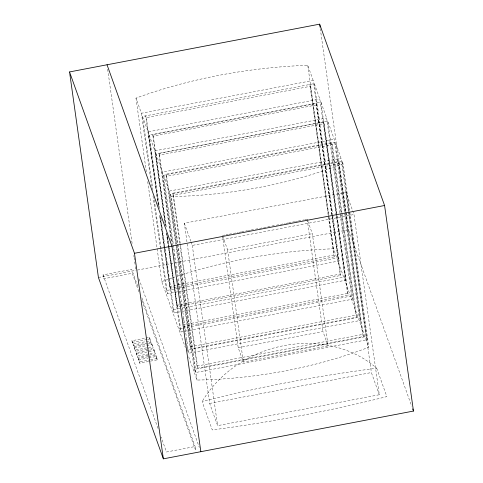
<?xml version="1.0" encoding="UTF-8"?>
<svg xmlns="http://www.w3.org/2000/svg" width="483" height="483" viewBox="0 0 483 483"><rect width="100%" height="100%" fill="white"/><g stroke="black" fill="none" stroke-linecap="round" stroke-linejoin="round"><path stroke-width="0.36" stroke-dasharray="2.42 1.81" d="M313.171 80.426L307.756 65.302A284.143 138.555 -8 0 0 135.983 98.121L141.398 113.251L313.171 80.426L332.226 216.022M152.9 190.187L142.539 116.433L314.312 83.613L319.831 99.021L344.832 276.982L345.973 280.164L180.865 311.71M158.249 205.275L145.691 115.89L146.319 117.647L310.46 86.282L328.772 216.632M142.539 116.433L148.058 131.841L319.831 99.021M159.553 208.741L149.199 135.023L320.972 102.203L326.629 118.003L351.63 295.964L352.771 299.146L180.998 331.966L179.857 328.784L168.247 246.131M165.518 225.609L152.749 134.733L316.172 103.507L332.056 214.41M152.749 134.733L153.256 136.134L316.673 104.908M149.199 135.023L154.856 150.823L326.629 118.003M171.175 240.606L158.913 153.322L323.465 121.885L324.093 123.636L348.195 295.216L183.649 326.659M166.249 226.974L155.991 154.005L327.764 121.185L334.248 139.285L344.5 212.254M158.913 153.322L159.541 155.073L324.093 123.636M155.991 154.005L162.475 172.105L334.248 139.285M175.764 244.44L165.898 174.212L331.58 142.557L332.334 144.659L341.886 212.647M345.43 213.951L360.39 320.428L188.618 353.248L163.616 175.287L335.383 142.467L341.04 158.267L348.485 211.234M165.898 174.212L166.647 176.313L332.334 144.659M163.616 175.287L169.273 191.087L341.04 158.267M179.736 243.136L172.721 193.212L338.354 161.57L339.108 163.671L363.391 336.53L197.764 368.179L197.01 366.078L179.839 243.879M342.181 161.449L367.231 339.736L195.458 372.556L170.408 194.269L342.181 161.449L343.008 163.749L368.783 347.235A257.856 125.737 -8 0 1 197.01 380.055L188.388 355.971M172.721 193.212L173.475 195.313L339.108 163.671M186.951 241.832L184.337 223.212L346.045 192.312L353.991 214.506L379.318 394.744L217.604 425.644L209.658 403.444L187.06 242.575M222.452 235.493L225.404 234.931M226.141 234.792L228.35 234.37M229.087 234.225L237.926 232.54M238.668 232.395L240.878 231.973M241.615 231.834L247.507 230.705M248.244 230.566L250.454 230.143M251.19 230.005L275.509 225.356M276.246 225.217L285.091 223.526M285.827 223.388L288.037 222.965M288.774 222.826L291.72 222.258M292.457 222.12L294.666 221.697M295.403 221.558L297.619 221.136M298.355 220.991L304.248 219.868M304.984 219.723L307.194 219.306L312.338 233.669L328.108 345.894L243.366 362.087L238.222 347.718L222.663 236.978M191.045 241.935L192.282 245.406L353.991 214.506M222.699 236.181L227.602 249.862L312.338 233.669M138.844 291.714L132.245 273.293L103.597 278.763L103.048 274.869L131.702 269.393L138.295 287.814M98.423 277.502L135.91 270.341M137.395 270.057L174.435 262.981M175.172 262.837L348.527 229.715L411.679 406.106M169.654 286.461L333.795 255.096L334.423 256.853L170.282 288.212L169.654 286.461L159.607 214.953M160.555 249.584L166.315 290.561L178.161 288.297M178.897 288.158L338.082 257.741L339.223 260.923L167.45 293.742L166.315 290.561M176.718 305.316L340.141 274.09L340.642 275.491L177.219 306.717L166.569 233.06M164.274 247.254L173.059 309.802L181.203 308.245M181.946 308.106L344.832 276.982M173.059 309.802L174.2 312.984L180.123 311.855M183.021 324.902L347.567 293.465L348.195 295.216M179.857 328.784L182.079 328.362M182.816 328.217L351.63 295.964M147.321 343.021L133.35 345.689L131.931 340.738L145.166 338.209M145.896 338.07L149.573 337.363L150.992 342.32L148.052 342.882M132.161 342.362L146.862 339.549M147.599 339.41L149.802 338.988L150.992 342.32M131.931 340.738L133.127 344.065L150.768 340.696M147.2 349.076L135.439 351.322L134.063 346.697L147.297 344.168M148.033 344.029L151.704 343.322L153.081 347.953L147.937 348.937M134.25 347.995L151.891 344.62L153.081 347.953M134.063 346.697L135.258 350.024L152.9 346.655M147.889 355.391L137.601 357.354L136.224 352.729L148.722 350.338M149.458 350.199L153.866 349.354L155.242 353.985L148.625 355.246M136.405 354.027L154.047 350.658L155.242 353.985M136.224 352.729L137.42 356.056L149.181 353.81M149.911 353.671L155.061 352.687M190.145 346.8L355.826 315.139L356.581 317.24L190.894 348.901L190.145 346.8L175.866 245.189M148.607 356.593L155.955 355.192L157.331 359.817L139.69 363.192L138.313 358.561L147.87 356.738M187.162 347.832L187.476 350.066L359.249 317.246L360.39 320.428M138.494 359.859L148.052 358.036M148.788 357.897L156.136 356.49L157.331 359.817M138.313 358.561L139.509 361.894L149.796 359.926M150.533 359.787L157.15 358.519M238.222 347.718L322.964 331.531L328.108 345.894M197.01 366.078L362.642 334.429L363.391 336.53M169.273 191.087L194.317 369.374L366.09 336.554L367.231 339.736M209.658 403.444L371.367 372.55L379.318 394.744M141.887 300.215L195.669 450.428L195.12 446.527L166.472 452.003L161.141 437.121M310.46 86.282L309.832 84.531L333.795 255.096M376.704 368.251L386.847 396.579A757.779 369.513 -8 0 1 212.272 429.936L202.129 401.608A709.068 345.762 -8 0 1 376.704 368.251A110.275 95.755 -19.7 0 0 202.129 401.608M329.134 217.459L333.536 248.787L368.783 347.235M184.337 223.212L190.791 241.246M170.408 194.269L171.236 196.569L177.835 243.559M187.476 350.066L188.618 353.248M194.317 369.374L195.458 372.556M157.15 248.787L161.763 281.607L185.345 347.476M138.953 278.842L199.322 447.439M141.845 297.733L195.12 446.527M103.048 274.869L158.098 428.62M346.045 192.312L371.367 372.55M348.587 211.977L366.09 336.554M320.271 28.618L346.015 211.844M346.118 212.586L348.527 229.715M338.354 161.57L362.642 334.429M335.383 142.467L345.327 213.208M344.602 213.003L359.249 317.246M341.988 213.395L356.581 317.24M331.58 142.557L341.656 214.277M341.765 215.026L355.826 315.139M327.764 121.185L340.636 212.774M340.738 213.516L352.771 299.146M320.972 102.203L345.973 280.164M323.465 121.885L336.566 215.134M336.669 215.877L347.567 293.465M314.312 83.613L332.63 213.987M332.733 214.736L339.223 260.923M332.165 215.152L340.642 275.491M332.328 216.764L338.082 257.741M316.172 103.507L331.978 215.986M332.081 216.734L340.141 274.09M307.756 65.302L329.032 216.716M328.875 217.374L334.423 256.853M307.194 219.306L322.964 331.531M227.602 249.862L243.366 362.087M192.282 245.406L217.604 425.644M173.475 195.313L180.177 243.003M180.28 243.746L197.764 368.179M177.943 244.307L197.01 380.055M166.647 176.313L176.198 244.301M176.307 245.05L190.894 348.901M162.475 172.105L172.727 245.08M173.252 248.799L173.457 250.291M173.88 253.267L174.399 256.992M174.508 257.735L174.713 259.226M175.655 265.928L176.18 269.647M176.283 270.395L176.808 274.115M177.539 279.331L177.955 282.307M178.064 283.05L178.583 286.775M178.692 287.518L179.211 291.243M179.32 291.986L179.525 293.477M179.948 296.453L180.153 297.945M180.576 300.921L180.992 303.904M181.095 304.646L181.62 308.371M181.723 309.114L181.934 310.605M182.979 318.049L183.395 321.026M183.504 321.775L183.709 323.26M184.132 326.242L184.651 329.961M184.76 330.71L184.965 332.195M185.907 338.897L186.432 342.622M186.535 343.365L187.06 347.09M159.541 155.073L171.803 242.357M167.607 236.658L169.068 247.079M169.177 247.827L180.998 331.966M153.256 136.134L165.814 225.525M167.172 235.203L168.639 245.636M168.742 246.378L177.219 306.717M154.856 150.823L164.999 223.049M166.363 232.728L168.138 245.388M160.911 218.419L164.781 245.968M165.204 248.95L174.2 312.984M146.319 117.647L158.877 207.026M160.235 216.71L164.631 247.99M164.739 248.733L170.282 288.212M148.058 131.841L158.412 205.559M159.776 215.237L164.166 246.511M154.264 199.871L167.45 293.742M141.398 113.251L151.656 186.263M153.02 195.947L160.453 248.842M135.983 98.121L146.361 171.966M147.72 181.662L157.047 248.045M155.955 355.192L156.136 356.49M153.866 349.354L154.047 350.658M151.704 343.322L151.891 344.62M149.573 337.363L149.802 338.988M107.661 69.244L132.354 245.02M133.815 255.447L134.026 256.932M134.129 257.68L135.282 265.873M135.385 266.616L135.808 269.599M139.509 361.894L139.69 363.192M137.42 356.056L137.601 357.354M135.258 350.024L135.439 351.322M133.127 344.065L133.35 345.689M161.763 281.607A284.143 138.555 -8 0 1 175.009 276.97M177.841 276.034A284.143 138.555 -8 0 1 333.536 248.787M343.008 163.749A257.856 125.737 -8 0 1 171.236 196.569"/><path stroke-width="0.72" d="M69.54 71.937L319.643 24.15L384.577 205.498L413.46 411.063L163.357 458.85L98.423 277.502L69.54 71.937L134.473 253.285L163.357 458.85M134.473 253.285L384.577 205.498M412.699 408.938L413.46 411.063M107.033 64.776L171.96 246.119L200.843 451.69M319.643 24.15L320.066 27.126"/></g></svg>
